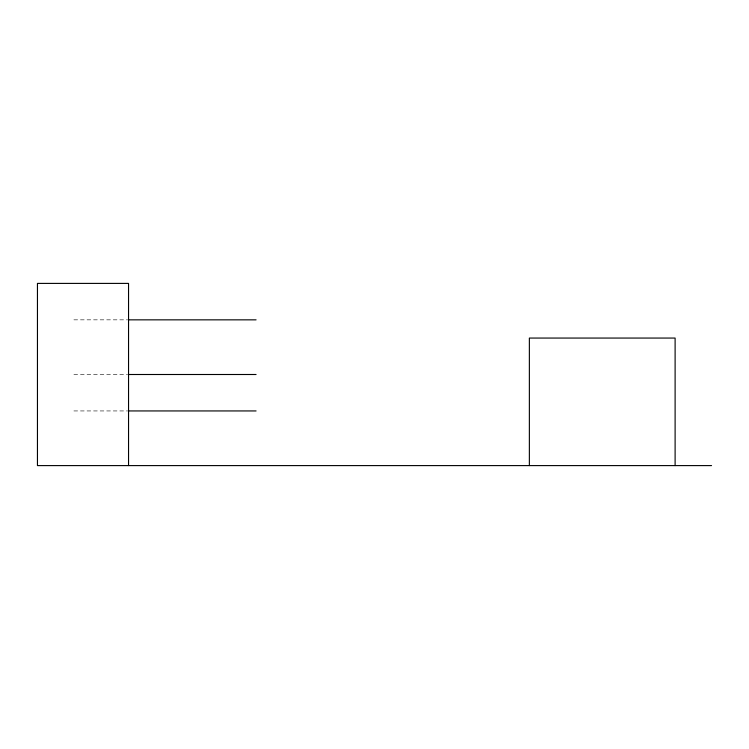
<?xml version="1.0" encoding="UTF-8"?>
<svg xmlns="http://www.w3.org/2000/svg" width="749" height="749" viewBox="0 0 749 749"><rect width="100%" height="100%" fill="white"/><g stroke="black" fill="none" stroke-linecap="round" stroke-linejoin="round"><path stroke-width="0.56" stroke-dasharray="3.75 2.81" d="M73.889 319.842L127.611 319.842M73.889 374.5L127.611 374.5M73.889 410.939L127.611 410.939"/><path stroke-width="1.12" d="M128.781 319.842L256.074 319.842M128.781 374.5L256.074 374.5M128.781 410.939L256.074 410.939M711.55 465.597L37.45 465.597L37.45 283.403L128.547 283.403L128.547 465.597M675.111 465.597L675.111 338.061L529.365 338.061L529.365 465.597"/></g></svg>
